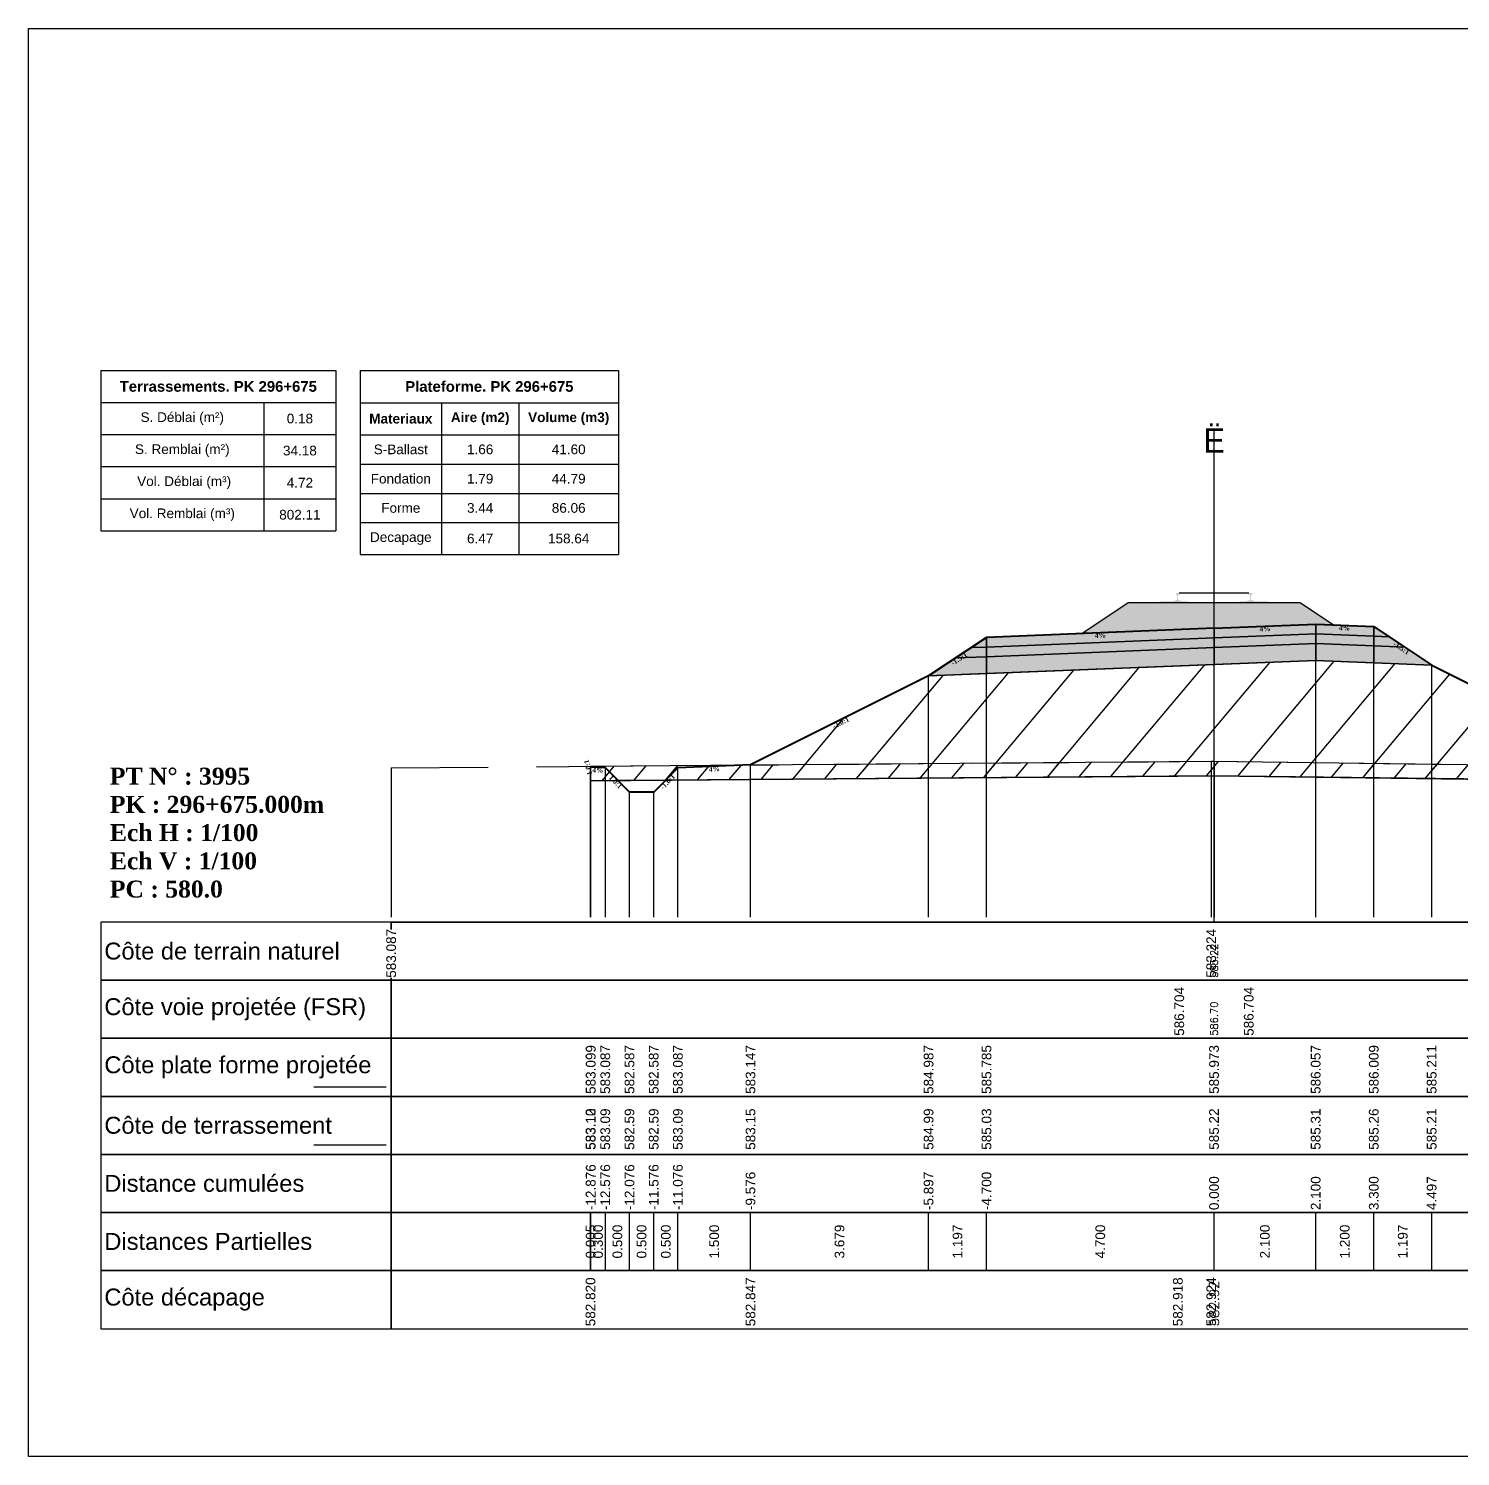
# Model space of a CAD drawing. Header units: millimetres. Extents: x 2762 to 3076, y 916 to 3305.
# Drawn here: x 2950.21 to 2979.79, y 3107.65 to 3137.15 of the extents above; entities that cross this region are included whole.
import ezdxf

# ---------------------------------------------------------------- set-up
doc = ezdxf.new("R2010")
doc.units = ezdxf.units.MM
doc.header["$LTSCALE"] = 2
doc.linetypes.add('CACHE', pattern=[9.525, 6.35, -3.175])
doc.linetypes.add('DASHED', pattern=[0.75, 0.5, -0.25])
for name, color, linetype in [('C-ANNO-TABL', 1, 'Continuous'), ('C-ANNO-TABL-TEXT', 150, 'Continuous'), ('C-ANNO-TABL-TITL', 150, 'Continuous'), ('C-ANNO-TABL-TTBL', 5, 'Continuous'), ('C-ROAD-CORR', 5, 'Continuous'), ('C-ROAD-SCTN', 7, 'Continuous')]:
    doc.layers.add(name, color=color, linetype=linetype)
doc.styles.add('ARIAL', font='arial.ttf')
doc.styles.add('C3D_Etiquette', font='romans.shx')
doc.styles.add('C3D_Profil_Travers', font='romans.shx')
doc.styles.get("Standard").update_dxf_attribs({"font": 'arial.ttf'})

msp = doc.modelspace()

# ---------------------------------------------------------------- hatches: boundary and pattern name
at = {"linetype": 'Continuous', "lineweight": -3}
h = msp.add_hatch(dxfattribs=at)
h.set_pattern_fill('GRAVEL', color=252, scale=0.009, style=0)
h.set_pattern_definition([(228.0128, (2972.136781, 3124.875747), (-1.8288, -2.0574), [0.030755, -3.0447435]), (184.96974, (2972.116207, 3124.852887), (2.743199999, 0.228600013), [0.0527764, -5.2248644]), (132.51045, (2972.063629, 3124.848315), (2.286, -2.5146), [0.0372133, -3.684125]), (267.2737, (2971.974475, 3124.791165), (0.2286, 4.572), [0.0480604, -4.7579794]), (292.83365, (2971.972189, 3124.743159), (-1.143, 2.7432), [0.047127, -4.6655827]), (357.2737, (2971.990477, 3124.699725), (-4.572, 0.2286), [0.0480604, -4.7579794]), (37.69424, (2972.038483, 3124.697439), (-2.9718, -2.286), [0.0635574, -6.2921804]), (72.25533, (2972.088775, 3124.736301), (1.6002, 5.0292), [0.0600048, -5.940473]), (121.42957, (2972.107063, 3124.793451), (-1.8288, 2.9718), [0.048223, -4.774099]), (175.23636, (2972.081917, 3124.834599), (2.5146, -0.2286), [0.055054, -2.697654]), (222.39744, (2972.027053, 3124.839171), (-2.7432, -2.5146), [0.071197, -7.0485095]), (138.81407, (2972.20079, 3124.788879), (-1.6002, 1.3716), [0.0243004, -2.405751]), (171.46923, (2972.182501, 3124.804881), (2.9718, -0.4572), [0.0462314, -4.5769175]), (225, (2972.13678, 3124.81174), (-3e-17, -0.2286), [0.032329, -0.29096]), (203.1986, (2972.12078, 3124.83917), (1.143, 0.4572), [0.01741, -1.723556]), (291.8014, (2972.104777, 3124.832313), (-0.2286, 0.6858), [0.024621, -1.206428]), (30.9638, (2972.11392, 3124.809453), (0.6858, 0.4572), [0.039989, -1.292967]), (161.565, (2972.14821, 3124.83003), (0.4572, -0.2286), [0.028916, -0.693981]), (16.38954, (2971.972189, 3124.832313), (2.286, 0.6858), [0.040508, -4.0102944]), (70.34618, (2972.011051, 3124.843743), (-0.9144, -2.5146), [0.033984, -3.3643994]), (293.1986, (2972.14821, 3124.875747), (-0.4572, 1.143), [0.034819, -1.7061465]), (343.61046, (2972.161927, 3124.843743), (-2.286, 0.6858), [0.040508, -4.0102944]), (339.44395, (2971.97219, 3124.69058), (-1.143, 0.4572), [0.039063, -1.914096]), (294.77514, (2972.008765, 3124.676865), (-1.143, 2.5146), [0.0327305, -3.2403234]), (66.8014, (2972.150497, 3124.647147), (0.4572, 1.143), [0.034819, -1.7061465]), (17.35402, (2972.164213, 3124.67915), (-2.9718, -0.9144), [0.0383204, -3.793714]), (69.44395, (2972.038483, 3124.647147), (-0.4572, -1.143), [0.0195316, -1.933628]), (101.3099, (2972.13678, 3124.647147), (-0.2286, 0.9144), [0.011656, -1.1539795]), (165.9638, (2972.134495, 3124.658577), (0.6858, -0.2286), [0.047127, -0.895415]), (186.009, (2972.088775, 3124.670007), (2.286, 0.2286), [0.043674, -4.323723]), (303.69, (2972.11392, 3124.78888), (-0.2286, 0.4572), [0.032969, -0.79126]), (353.15723, (2972.132209, 3124.761447), (3.8862, -0.4572), [0.05756, -5.698441]), (60.9454, (2972.18936, 3124.754589), (-0.9144, -1.6002), [0.023536, -2.330045]), (90, (2972.2008, 3124.77516), (-0.2286, 0.2286), [0.013716, -0.214884]), (120.25644, (2972.084203, 3124.676865), (0.9144, -1.6002), [0.031758, -3.1440547]), (48.0128, (2972.068201, 3124.704297), (1.8288, 2.0574), [0.06151, -3.0139886]), (0, (2972.10935, 3124.75002), (0.2286, 0.2286), [0.059436, -0.169164]), (325.30485, (2972.168785, 3124.750017), (2.286, -1.6002), [0.036145, -3.5783385]), (254.0546, (2972.198503, 3124.729443), (-0.2286, -0.9144), [0.033285, -1.6309485]), (207.64598, (2972.189359, 3124.697439), (-4.3434, -2.286), [0.054193, -5.365122]), (175.42608, (2972.141353, 3124.672293), (-2.9718, 0.2286), [0.0573327, -5.675926])])
h.paths.add_polyline_path([(2971.972, 3124.647), (2972.93, 3125.285), (2976.48, 3125.285), (2977.169, 3124.826), (2976.805, 3124.84)])
msp.add_hatch(color=254, dxfattribs=at).paths.add_polyline_path([(2973.487, 3125.104), (2973.487, 3125.289), (2973.602, 3125.31), (2973.95, 3125.31), (2973.95, 3125.315), (2973.876, 3125.315), (2973.876, 3125.325), (2973.877, 3125.326), (2973.879, 3125.327), (2973.88, 3125.327), (2973.9, 3125.329), (2973.903, 3125.329), (2973.906, 3125.331), (2973.934, 3125.341), (2973.937, 3125.342), (2973.938, 3125.344), (2973.939, 3125.345), (2973.94, 3125.349), (2973.941, 3125.356), (2973.942, 3125.365), (2973.943, 3125.376), (2973.943, 3125.4), (2973.942, 3125.415), (2973.942, 3125.422), (2973.941, 3125.428), (2973.94, 3125.432), (2973.94, 3125.434), (2973.939, 3125.438), (2973.938, 3125.439), (2973.937, 3125.441), (2973.936, 3125.442), (2973.935, 3125.443), (2973.919, 3125.448), (2973.917, 3125.45), (2973.916, 3125.451), (2973.915, 3125.453), (2973.915, 3125.455), (2973.915, 3125.473), (2973.916, 3125.478), (2973.917, 3125.48), (2973.919, 3125.482), (2973.921, 3125.484), (2973.924, 3125.485), (2973.925, 3125.485), (2973.929, 3125.486), (2973.933, 3125.487), (2973.936, 3125.487), (2973.94, 3125.487), (2973.945, 3125.487), (2973.948, 3125.487), (2973.951, 3125.487), (2973.955, 3125.487), (2973.958, 3125.487), (2973.962, 3125.487), (2973.967, 3125.487), (2973.97, 3125.487), (2973.974, 3125.486), (2973.978, 3125.485), (2973.979, 3125.485), (2973.981, 3125.484), (2973.984, 3125.482), (2973.986, 3125.48), (2973.987, 3125.478), (2973.987, 3125.473), (2973.987, 3125.455), (2973.987, 3125.453), (2973.987, 3125.451), (2973.986, 3125.45), (2973.984, 3125.448), (2973.968, 3125.443), (2973.967, 3125.442), (2973.965, 3125.441), (2973.964, 3125.439), (2973.964, 3125.438), (2973.963, 3125.434), (2973.962, 3125.432), (2973.962, 3125.428), (2973.961, 3125.422), (2973.96, 3125.415), (2973.96, 3125.4), (2973.96, 3125.376), (2973.961, 3125.365), (2973.962, 3125.356), (2973.963, 3125.349), (2973.964, 3125.345), (2973.965, 3125.344), (2973.966, 3125.342), (2973.968, 3125.341), (2973.997, 3125.331), (2974, 3125.329), (2974.003, 3125.329), (2974.023, 3125.327), (2974.024, 3125.327), (2974.025, 3125.326), (2974.026, 3125.325), (2974.026, 3125.315), (2973.952, 3125.315), (2973.952, 3125.31), (2974.156, 3125.31), (2974.288, 3125.279), (2975.122, 3125.279), (2975.253, 3125.31), (2975.457, 3125.31), (2975.457, 3125.315), (2975.383, 3125.315), (2975.383, 3125.325), (2975.384, 3125.326), (2975.386, 3125.327), (2975.387, 3125.327), (2975.407, 3125.329), (2975.41, 3125.329), (2975.413, 3125.331), (2975.441, 3125.341), (2975.444, 3125.342), (2975.445, 3125.344), (2975.446, 3125.345), (2975.447, 3125.349), (2975.448, 3125.356), (2975.449, 3125.365), (2975.45, 3125.376), (2975.45, 3125.4), (2975.449, 3125.415), (2975.449, 3125.422), (2975.448, 3125.428), (2975.447, 3125.432), (2975.447, 3125.434), (2975.446, 3125.438), (2975.445, 3125.439), (2975.444, 3125.441), (2975.443, 3125.442), (2975.442, 3125.443), (2975.426, 3125.448), (2975.424, 3125.45), (2975.423, 3125.451), (2975.422, 3125.453), (2975.422, 3125.455), (2975.422, 3125.473), (2975.423, 3125.478), (2975.424, 3125.48), (2975.426, 3125.482), (2975.428, 3125.484), (2975.431, 3125.485), (2975.432, 3125.485), (2975.436, 3125.486), (2975.44, 3125.487), (2975.443, 3125.487), (2975.447, 3125.487), (2975.452, 3125.487), (2975.455, 3125.487), (2975.458, 3125.487), (2975.462, 3125.487), (2975.465, 3125.487), (2975.469, 3125.487), (2975.474, 3125.487), (2975.477, 3125.487), (2975.481, 3125.486), (2975.485, 3125.485), (2975.486, 3125.485), (2975.488, 3125.484), (2975.491, 3125.482), (2975.493, 3125.48), (2975.494, 3125.478), (2975.494, 3125.473), (2975.494, 3125.455), (2975.494, 3125.453), (2975.494, 3125.451), (2975.493, 3125.45), (2975.491, 3125.448), (2975.475, 3125.443), (2975.474, 3125.442), (2975.472, 3125.441), (2975.471, 3125.439), (2975.471, 3125.438), (2975.47, 3125.434), (2975.469, 3125.432), (2975.469, 3125.428), (2975.468, 3125.422), (2975.467, 3125.415), (2975.467, 3125.4), (2975.467, 3125.376), (2975.468, 3125.365), (2975.469, 3125.356), (2975.47, 3125.349), (2975.471, 3125.345), (2975.472, 3125.344), (2975.473, 3125.342), (2975.475, 3125.341), (2975.504, 3125.331), (2975.507, 3125.329), (2975.51, 3125.329), (2975.53, 3125.327), (2975.531, 3125.327), (2975.532, 3125.326), (2975.533, 3125.325), (2975.533, 3125.315), (2975.459, 3125.315), (2975.459, 3125.31), (2975.807, 3125.31), (2975.922, 3125.289), (2975.922, 3125.104)])
h = msp.add_hatch(color=30, dxfattribs=at)
h.paths.add_polyline_path([(2978.005, 3124.392), (2978.005, 3124.592), (2978.324, 3124.58), (2978.643, 3124.367)])
h.paths.add_polyline_path([(2976.805, 3124.44), (2976.805, 3124.64), (2978.005, 3124.592), (2978.005, 3124.392)])
h.paths.add_polyline_path([(2974.705, 3124.356), (2974.705, 3124.556), (2976.805, 3124.64), (2976.805, 3124.44)])
h.paths.add_polyline_path([(2970.005, 3124.168), (2970.005, 3124.368), (2974.705, 3124.556), (2974.705, 3124.356)])
h.paths.add_polyline_path([(2969.366, 3124.143), (2969.685, 3124.356), (2970.005, 3124.368), (2970.005, 3124.168)])
h = msp.add_hatch(color=11, dxfattribs=at)
h.paths.add_polyline_path([(2978.005, 3124.592), (2978.005, 3124.792), (2978.324, 3124.58)])
h.paths.add_polyline_path([(2976.805, 3124.64), (2976.805, 3124.84), (2978.005, 3124.792), (2978.005, 3124.592)])
h.paths.add_polyline_path([(2974.705, 3124.556), (2974.705, 3124.756), (2976.805, 3124.84), (2976.805, 3124.64)])
h.paths.add_polyline_path([(2970.005, 3124.368), (2970.005, 3124.568), (2974.705, 3124.756), (2974.705, 3124.556)])
h.paths.add_polyline_path([(2969.685, 3124.356), (2970.005, 3124.568), (2970.005, 3124.368)])
h = msp.add_hatch(color=83, dxfattribs=at)
h.paths.add_polyline_path([(2978.005, 3124.042), (2978.005, 3124.392), (2978.643, 3124.367), (2979.201, 3123.995)])
h.paths.add_polyline_path([(2976.805, 3124.09), (2976.805, 3124.44), (2978.005, 3124.392), (2978.005, 3124.042)])
h.paths.add_polyline_path([(2974.705, 3124.006), (2974.705, 3124.356), (2976.805, 3124.44), (2976.805, 3124.09)])
h.paths.add_polyline_path([(2970.005, 3123.818), (2970.005, 3124.168), (2974.705, 3124.356), (2974.705, 3124.006)])
h.paths.add_polyline_path([(2968.808, 3123.771), (2969.366, 3124.143), (2970.005, 3124.168), (2970.005, 3123.818)])
h = msp.add_hatch(dxfattribs=at)
h.set_pattern_fill('_U', color=3, angle=50, style=0, pattern_type=0)
h.set_pattern_definition([(50, (2963.3744, 3121.6168), (-0.766044, 0.64279), [])])
h.paths.add_polyline_path([(2963.374, 3121.617), (2963.629, 3121.871), (2965.129, 3121.931), (2968.808, 3123.771), (2976.805, 3124.09), (2979.201, 3123.995), (2983.397, 3121.897), (2983.397, 3121.597), (2974.647, 3121.708)])
h.paths.add_polyline_path([(2961.823, 3121.604), (2961.823, 3121.904), (2961.829, 3121.883), (2962.129, 3121.871), (2962.391, 3121.609)])
h = msp.add_hatch(dxfattribs=at)
h.set_pattern_fill('_U', color=150, scale=0.5, angle=50, style=0, pattern_type=0)
h.set_pattern_definition([(50, (2963.3744, 3121.6168), (-0.383022, 0.321394), [])])
h.paths.add_polyline_path([(2963.374, 3121.617), (2963.629, 3121.871), (2965.129, 3121.931), (2974.647, 3122.008), (2983.397, 3121.897), (2983.397, 3121.597), (2974.647, 3121.708)])
h.paths.add_polyline_path([(2961.823, 3121.904), (2965.129, 3121.931), (2963.629, 3121.871), (2963.374, 3121.617), (2962.391, 3121.609), (2962.129, 3121.871), (2961.829, 3121.883)])
h.paths.add_polyline_path([(2961.823, 3121.604), (2961.823, 3121.904), (2961.829, 3121.883), (2962.129, 3121.871), (2962.391, 3121.609)])

# ---------------------------------------------------------------- linework, layer by layer
at = {"color": 7, "linetype": 'Continuous', "lineweight": -3}
for p, q in [((2974.705, 3118.684), (2974.705, 3128.884)), ((2957.704, 3118.684), (2991.706, 3118.684)), ((2961.823, 3111.484), (2961.823, 3112.684)), ((2961.829, 3111.484), (2961.829, 3112.684)), ((2961.829, 3111.484), (2961.829, 3112.684)), ((2962.129, 3111.484), (2962.129, 3112.684)), ((2962.129, 3111.484), (2962.129, 3112.684)), ((2962.629, 3111.484), (2962.629, 3112.684)), ((2962.629, 3111.484), (2962.629, 3112.684)), ((2963.129, 3111.484), (2963.129, 3112.684)), ((2963.129, 3111.484), (2963.129, 3112.684)), ((2963.629, 3111.484), (2963.629, 3112.684)), ((2963.629, 3111.484), (2963.629, 3112.684)), ((2965.129, 3111.484), (2965.129, 3112.684)), ((2965.129, 3111.484), (2965.129, 3112.684)), ((2968.808, 3111.484), (2968.808, 3112.684)), ((2968.808, 3111.484), (2968.808, 3112.684)), ((2970.005, 3111.484), (2970.005, 3112.684)), ((2970.005, 3111.484), (2970.005, 3112.684)), ((2974.705, 3111.484), (2974.705, 3112.684)), ((2974.705, 3111.484), (2974.705, 3112.684)), ((2976.805, 3111.484), (2976.805, 3112.684)), ((2976.805, 3111.484), (2976.805, 3112.684)), ((2978.005, 3111.484), (2978.005, 3112.684)), ((2978.005, 3111.484), (2978.005, 3112.684)), ((2979.201, 3111.484), (2979.201, 3112.684)), ((2979.201, 3111.484), (2979.201, 3112.684))]:
    msp.add_line(p, q, dxfattribs=at)
at = {"color": 251, "linetype": 'Continuous', "lineweight": -3}
for p, q in [((2971.972, 3124.647), (2972.93, 3125.285)), ((2972.93, 3125.285), (2976.48, 3125.285)), ((2976.48, 3125.285), (2977.169, 3124.826)), ((2970.005, 3124.568), (2974.705, 3124.756)), ((2976.805, 3124.84), (2971.972, 3124.647)), ((2974.705, 3124.756), (2976.805, 3124.84)), ((2974.705, 3124.556), (2974.705, 3124.756)), ((2974.705, 3124.756), (2974.705, 3124.556)), ((2976.805, 3124.64), (2974.705, 3124.556)), ((2977.169, 3124.826), (2976.805, 3124.84)), ((2976.805, 3124.64), (2976.805, 3124.84)), ((2976.805, 3124.84), (2978.005, 3124.792)), ((2976.805, 3124.84), (2976.805, 3124.64)), ((2978.005, 3124.592), (2976.805, 3124.64)), ((2978.005, 3124.592), (2978.005, 3124.792)), ((2978.005, 3124.792), (2978.324, 3124.58)), ((2978.005, 3124.792), (2978.005, 3124.592)), ((2969.685, 3124.356), (2970.005, 3124.568)), ((2970.005, 3124.368), (2969.685, 3124.356)), ((2970.005, 3124.368), (2970.005, 3124.568)), ((2970.005, 3124.568), (2970.005, 3124.368)), ((2974.705, 3124.556), (2970.005, 3124.368)), ((2978.324, 3124.58), (2978.005, 3124.592))]:
    msp.add_line(p, q, dxfattribs=at)
at = {"color": 53, "linetype": 'Continuous', "lineweight": -3}
for p, q in [((2974.705, 3124.556), (2976.805, 3124.64)), ((2976.805, 3124.44), (2976.805, 3124.64)), ((2976.805, 3124.64), (2978.005, 3124.592)), ((2976.805, 3124.64), (2976.805, 3124.44)), ((2969.366, 3124.143), (2969.685, 3124.356)), ((2969.685, 3124.356), (2970.005, 3124.368)), ((2970.005, 3124.368), (2974.705, 3124.556)), ((2970.005, 3124.168), (2970.005, 3124.368)), ((2970.005, 3124.368), (2970.005, 3124.168)), ((2974.705, 3124.356), (2970.005, 3124.168)), ((2970.005, 3124.168), (2974.705, 3124.356)), ((2974.705, 3124.356), (2974.705, 3124.556)), ((2974.705, 3124.556), (2974.705, 3124.356)), ((2976.805, 3124.44), (2974.705, 3124.356)), ((2974.705, 3124.356), (2976.805, 3124.44)), ((2974.705, 3124.006), (2974.705, 3124.356)), ((2974.705, 3124.356), (2974.705, 3124.006)), ((2978.005, 3124.392), (2976.805, 3124.44)), ((2976.805, 3124.09), (2976.805, 3124.44)), ((2976.805, 3124.44), (2978.005, 3124.392)), ((2976.805, 3124.44), (2976.805, 3124.09)), ((2978.005, 3124.392), (2978.005, 3124.592)), ((2978.005, 3124.592), (2978.324, 3124.58)), ((2978.005, 3124.592), (2978.005, 3124.392)), ((2978.643, 3124.367), (2978.005, 3124.392)), ((2978.005, 3124.042), (2978.005, 3124.392)), ((2978.005, 3124.392), (2978.643, 3124.367)), ((2978.005, 3124.392), (2978.005, 3124.042)), ((2978.324, 3124.58), (2978.643, 3124.367)), ((2978.643, 3124.367), (2979.201, 3123.995)), ((2968.808, 3123.771), (2969.366, 3124.143)), ((2970.005, 3124.168), (2969.366, 3124.143)), ((2969.366, 3124.143), (2970.005, 3124.168)), ((2970.005, 3123.818), (2970.005, 3124.168)), ((2970.005, 3124.168), (2970.005, 3123.818)), ((2976.805, 3124.09), (2974.705, 3124.006)), ((2978.005, 3124.042), (2976.805, 3124.09)), ((2979.201, 3123.995), (2978.005, 3124.042)), ((2970.005, 3123.818), (2968.808, 3123.771)), ((2974.705, 3124.006), (2970.005, 3123.818))]:
    msp.add_line(p, q, dxfattribs=at)
at = {"color": 253, "linetype": 'Continuous', "lineweight": -3}
for p, q in [((2968.808, 3123.771), (2976.805, 3124.09)), ((2976.805, 3124.09), (2979.201, 3123.995)), ((2965.129, 3121.931), (2968.808, 3123.771)), ((2979.201, 3123.995), (2983.397, 3121.897)), ((2965.129, 3121.931), (2974.647, 3122.008)), ((2974.647, 3122.008), (2983.397, 3121.897)), ((2961.823, 3121.904), (2965.129, 3121.931)), ((2961.829, 3121.883), (2961.823, 3121.904)), ((2961.823, 3121.604), (2961.823, 3121.904)), ((2961.823, 3121.904), (2961.829, 3121.883)), ((2961.823, 3121.604), (2961.823, 3121.904)), ((2961.823, 3121.904), (2961.829, 3121.883)), ((2962.129, 3121.871), (2961.829, 3121.883)), ((2961.829, 3121.883), (2962.129, 3121.871)), ((2961.829, 3121.883), (2962.129, 3121.871)), ((2962.391, 3121.609), (2962.129, 3121.871)), ((2962.129, 3121.871), (2962.391, 3121.609)), ((2962.129, 3121.871), (2962.391, 3121.609)), ((2963.374, 3121.617), (2963.629, 3121.871)), ((2963.629, 3121.871), (2963.374, 3121.617)), ((2963.374, 3121.617), (2963.629, 3121.871)), ((2974.647, 3121.708), (2963.374, 3121.617)), ((2974.647, 3121.708), (2963.374, 3121.617)), ((2963.629, 3121.871), (2965.129, 3121.931)), ((2965.129, 3121.931), (2963.629, 3121.871)), ((2963.629, 3121.871), (2965.129, 3121.931)), ((2983.397, 3121.597), (2974.647, 3121.708)), ((2983.397, 3121.597), (2974.647, 3121.708)), ((2962.391, 3121.609), (2961.823, 3121.604)), ((2962.391, 3121.609), (2961.823, 3121.604)), ((2963.374, 3121.617), (2962.391, 3121.609)), ((2962.391, 3121.609), (2963.374, 3121.617)), ((2962.629, 3121.371), (2962.391, 3121.609)), ((2963.129, 3121.371), (2962.629, 3121.371)), ((2963.374, 3121.617), (2963.129, 3121.371))]:
    msp.add_line(p, q, dxfattribs=at)
at = {"color": 8, "linetype": 'CACHE', "lineweight": -3}
for p, q in [((2976.805, 3118.784), (2976.805, 3124.09)), ((2978.005, 3118.784), (2978.005, 3124.042)), ((2968.808, 3118.784), (2968.808, 3123.771)), ((2970.005, 3118.784), (2970.005, 3123.818)), ((2974.705, 3118.784), (2974.705, 3124.006)), ((2974.705, 3118.784), (2974.705, 3124.006)), ((2979.201, 3118.784), (2979.201, 3123.995)), ((2961.823, 3118.784), (2961.823, 3121.904)), ((2961.829, 3118.784), (2961.829, 3121.883)), ((2962.129, 3118.784), (2962.129, 3121.871)), ((2963.629, 3118.784), (2963.629, 3121.871)), ((2965.129, 3118.784), (2965.129, 3121.931)), ((2962.629, 3118.784), (2962.629, 3121.371)), ((2963.129, 3118.784), (2963.129, 3121.371))]:
    msp.add_line(p, q, dxfattribs=at)
at = {"color": 105, "linetype": 'DASHED', "lineweight": -3, "ltscale": 2}
for p, q in [((2957.705, 3121.871), (2974.647, 3122.008)), ((2974.647, 3122.008), (2974.705, 3122.007)), ((2974.705, 3122.007), (2991.705, 3121.792))]:
    msp.add_line(p, q, dxfattribs=at)
at = {"color": 98, "linetype": 'CACHE', "lineweight": -3}
for p, q in [((2974.647, 3122.008), (2974.647, 3118.784)), ((2974.705, 3122.007), (2974.705, 3118.784)), ((2957.705, 3121.871), (2957.705, 3118.784))]:
    msp.add_line(p, q, dxfattribs=at)
at = {"color": 6, "linetype": 'Continuous', "lineweight": -3}
for p, q in [((2965.129, 3121.631), (2973.958, 3121.702)), ((2973.958, 3121.702), (2974.647, 3121.708)), ((2974.647, 3121.708), (2974.705, 3121.707)), ((2974.705, 3121.707), (2982.963, 3121.602)), ((2961.823, 3121.604), (2965.129, 3121.631))]:
    msp.add_line(p, q, dxfattribs=at)
at = {"color": 154, "linetype": 'Continuous', "lineweight": -3}
msp.add_line((2956.104, 3115.284), (2957.604, 3115.284), dxfattribs=at)
at = {"color": 1, "linetype": 'Continuous', "lineweight": -3}
msp.add_line((2956.104, 3114.084), (2957.604, 3114.084), dxfattribs=at)
at = {"color": 7, "linetype": 'Continuous', "lineweight": -3}
for points in [[(2957.704, 3117.484), (2957.704, 3118.684), (2951.704, 3118.684), (2951.704, 3117.484)], [(2957.704, 3117.484), (2991.706, 3117.484), (2991.706, 3118.684), (2957.704, 3118.684)], [(2957.704, 3116.284), (2957.704, 3117.484), (2951.704, 3117.484), (2951.704, 3116.284)], [(2957.704, 3116.284), (2991.706, 3116.284), (2991.706, 3117.484), (2957.704, 3117.484)], [(2957.704, 3115.084), (2957.704, 3116.284), (2951.704, 3116.284), (2951.704, 3115.084)], [(2957.704, 3115.084), (2991.706, 3115.084), (2991.706, 3116.284), (2957.704, 3116.284)], [(2957.704, 3113.884), (2957.704, 3115.084), (2951.704, 3115.084), (2951.704, 3113.884)], [(2957.704, 3113.884), (2991.706, 3113.884), (2991.706, 3115.084), (2957.704, 3115.084)], [(2957.704, 3112.684), (2957.704, 3113.884), (2951.704, 3113.884), (2951.704, 3112.684)], [(2957.704, 3112.684), (2991.706, 3112.684), (2991.706, 3113.884), (2957.704, 3113.884)], [(2957.704, 3111.484), (2957.704, 3112.684), (2951.704, 3112.684), (2951.704, 3111.484)], [(2957.704, 3111.484), (2991.706, 3111.484), (2991.706, 3112.684), (2957.704, 3112.684)], [(2957.704, 3110.284), (2957.704, 3111.484), (2951.704, 3111.484), (2951.704, 3110.284)], [(2957.704, 3110.284), (2991.706, 3110.284), (2991.706, 3111.484), (2957.704, 3111.484)]]:
    msp.add_3dface(points, dxfattribs=at)
at = {"layer": 'C-ANNO-TABL', "color": 7, "linetype": 'Continuous', "lineweight": -3}
for p, q in [((2951.704, 3129.419), (2955.074, 3129.419)), ((2955.074, 3129.419), (2956.563, 3129.419)), ((2955.074, 3129.419), (2955.074, 3128.757)), ((2957.063, 3129.416), (2958.745, 3129.416)), ((2958.745, 3129.416), (2960.341, 3129.416)), ((2958.745, 3129.416), (2958.745, 3128.754)), ((2960.341, 3129.416), (2962.403, 3129.416)), ((2960.341, 3129.416), (2960.341, 3128.754)), ((2951.704, 3128.757), (2955.074, 3128.757)), ((2955.074, 3128.757), (2956.563, 3128.757)), ((2955.074, 3128.757), (2955.074, 3128.095)), ((2957.063, 3128.754), (2958.745, 3128.754)), ((2958.745, 3128.754), (2960.341, 3128.754)), ((2958.745, 3128.754), (2958.745, 3128.147)), ((2960.341, 3128.754), (2962.403, 3128.754)), ((2960.341, 3128.754), (2960.341, 3128.147)), ((2951.704, 3128.095), (2955.074, 3128.095)), ((2955.074, 3128.095), (2956.563, 3128.095)), ((2955.074, 3128.095), (2955.074, 3127.432)), ((2957.063, 3128.147), (2958.745, 3128.147)), ((2958.745, 3128.147), (2960.341, 3128.147)), ((2958.745, 3128.147), (2958.745, 3127.543)), ((2960.341, 3128.147), (2962.403, 3128.147)), ((2960.341, 3128.147), (2960.341, 3127.543)), ((2951.704, 3127.432), (2955.074, 3127.432)), ((2955.074, 3127.432), (2956.563, 3127.432)), ((2955.074, 3127.432), (2955.074, 3126.77)), ((2957.063, 3127.543), (2958.745, 3127.543)), ((2958.745, 3127.543), (2960.341, 3127.543)), ((2958.745, 3127.543), (2958.745, 3126.939)), ((2960.341, 3127.543), (2962.403, 3127.543)), ((2960.341, 3127.543), (2960.341, 3126.939)), ((2957.063, 3126.939), (2958.745, 3126.939)), ((2958.745, 3126.939), (2960.341, 3126.939)), ((2958.745, 3126.939), (2958.745, 3126.28)), ((2960.341, 3126.939), (2962.403, 3126.939)), ((2960.341, 3126.939), (2960.341, 3126.28))]:
    msp.add_line(p, q, dxfattribs=at)
at = {"layer": 'C-ANNO-TABL-TTBL', "color": 7, "linetype": 'Continuous', "lineweight": -3}
for p, q in [((2951.704, 3130.084), (2956.563, 3130.084)), ((2951.704, 3130.084), (2951.704, 3129.419)), ((2956.563, 3130.084), (2956.563, 3129.419)), ((2957.063, 3130.084), (2962.403, 3130.084)), ((2957.063, 3130.084), (2957.063, 3129.416)), ((2962.403, 3130.084), (2962.403, 3129.416)), ((2951.704, 3129.419), (2951.704, 3128.757)), ((2956.563, 3129.419), (2956.563, 3128.757)), ((2957.063, 3129.416), (2957.063, 3128.754)), ((2962.403, 3129.416), (2962.403, 3128.754)), ((2951.704, 3128.757), (2951.704, 3128.095)), ((2956.563, 3128.757), (2956.563, 3128.095)), ((2957.063, 3128.754), (2957.063, 3128.147)), ((2962.403, 3128.754), (2962.403, 3128.147)), ((2951.704, 3128.095), (2951.704, 3127.432)), ((2956.563, 3128.095), (2956.563, 3127.432)), ((2957.063, 3128.147), (2957.063, 3127.543)), ((2962.403, 3128.147), (2962.403, 3127.543)), ((2951.704, 3127.432), (2951.704, 3126.77)), ((2956.563, 3127.432), (2956.563, 3126.77)), ((2957.063, 3127.543), (2957.063, 3126.939)), ((2962.403, 3127.543), (2962.403, 3126.939)), ((2951.704, 3126.77), (2955.074, 3126.77)), ((2955.074, 3126.77), (2956.563, 3126.77)), ((2957.063, 3126.939), (2957.063, 3126.28)), ((2962.403, 3126.939), (2962.403, 3126.28)), ((2957.063, 3126.28), (2958.745, 3126.28)), ((2958.745, 3126.28), (2960.341, 3126.28)), ((2960.341, 3126.28), (2962.403, 3126.28))]:
    msp.add_line(p, q, dxfattribs=at)
at = {"layer": 'C-ROAD-CORR', "color": 1, "linetype": 'Continuous', "lineweight": 40}
for p, q in [((2974.705, 3124.756), (2970.005, 3124.568)), ((2974.705, 3124.756), (2976.805, 3124.84)), ((2976.805, 3124.84), (2978.005, 3124.792)), ((2978.005, 3124.792), (2979.201, 3123.995)), ((2970.005, 3124.568), (2968.808, 3123.771)), ((2968.808, 3123.771), (2965.129, 3121.931)), ((2979.201, 3123.995), (2983.397, 3121.897)), ((2961.829, 3121.883), (2961.823, 3121.904)), ((2962.129, 3121.871), (2961.829, 3121.883)), ((2962.629, 3121.371), (2962.129, 3121.871)), ((2963.629, 3121.871), (2963.129, 3121.371)), ((2965.129, 3121.931), (2963.629, 3121.871)), ((2963.129, 3121.371), (2962.629, 3121.371))]:
    msp.add_line(p, q, dxfattribs=at)
at = {"layer": 'C-ROAD-CORR', "color": 102, "linetype": 'Continuous', "lineweight": -3, "ltscale": 0.5}
for p, q in [((2974.705, 3124.006), (2976.805, 3124.09)), ((2976.805, 3124.09), (2978.005, 3124.042)), ((2978.005, 3124.042), (2979.201, 3123.995)), ((2970.005, 3123.818), (2968.808, 3123.771)), ((2974.705, 3124.006), (2970.005, 3123.818))]:
    msp.add_line(p, q, dxfattribs=at)
at = {"layer": 'C-ROAD-CORR', "color": 1, "linetype": 'Continuous', "lineweight": -3}
for p, q in [((2962.629, 3121.371), (2962.129, 3121.871)), ((2963.629, 3121.871), (2963.129, 3121.371))]:
    msp.add_line(p, q, dxfattribs=at)
at = {"layer": 'C-ROAD-SCTN', "color": 140, "linetype": 'Continuous', "lineweight": -3}
for p, q in [((2971.972, 3124.647), (2972.93, 3125.285)), ((2972.93, 3125.285), (2972.973, 3125.285)), ((2972.973, 3125.285), (2974.705, 3125.285)), ((2974.705, 3125.285), (2976.436, 3125.285)), ((2976.436, 3125.285), (2976.48, 3125.285)), ((2976.48, 3125.285), (2977.169, 3124.826))]:
    msp.add_line(p, q, dxfattribs=at)
at = {"layer": 'C-ROAD-SCTN', "color": 154, "linetype": 'Continuous', "lineweight": -3}
for p, q in [((2973.987, 3125.487), (2974.705, 3125.487)), ((2974.705, 3125.487), (2975.422, 3125.487)), ((2970.005, 3124.568), (2974.705, 3124.756)), ((2974.705, 3124.756), (2976.805, 3124.84)), ((2976.805, 3124.84), (2978.005, 3124.792)), ((2978.005, 3124.792), (2979.201, 3123.995)), ((2968.808, 3123.771), (2970.005, 3124.568)), ((2965.129, 3121.931), (2968.808, 3123.771)), ((2979.201, 3123.995), (2983.397, 3121.897)), ((2961.823, 3121.904), (2961.829, 3121.883)), ((2961.829, 3121.883), (2962.129, 3121.871)), ((2962.129, 3121.871), (2962.629, 3121.371)), ((2963.129, 3121.371), (2963.629, 3121.871)), ((2963.629, 3121.871), (2965.129, 3121.931)), ((2962.629, 3121.371), (2963.129, 3121.371))]:
    msp.add_line(p, q, dxfattribs=at)
at = {"layer": 'C-ROAD-SCTN', "color": 1, "linetype": 'Continuous', "lineweight": -3}
for p, q in [((2974.705, 3124.006), (2976.805, 3124.09)), ((2976.805, 3124.09), (2978.005, 3124.042)), ((2978.005, 3124.042), (2979.201, 3123.995)), ((2965.129, 3121.931), (2968.808, 3123.771)), ((2968.808, 3123.771), (2970.005, 3123.818)), ((2970.005, 3123.818), (2974.705, 3124.006)), ((2979.201, 3123.995), (2983.397, 3121.897)), ((2961.823, 3121.904), (2961.829, 3121.883)), ((2961.829, 3121.883), (2962.129, 3121.871)), ((2962.129, 3121.871), (2962.629, 3121.371)), ((2963.129, 3121.371), (2963.629, 3121.871)), ((2963.629, 3121.871), (2965.129, 3121.931)), ((2962.629, 3121.371), (2963.129, 3121.371))]:
    msp.add_line(p, q, dxfattribs=at)

# ---------------------------------------------------------------- texts
at = {"color": 7, "linetype": 'Continuous', "lineweight": -3}
for s, insert, char_height, attachment_point, style in [('{\\fWingdings|b0|i0|c2|p0;Ë}', (2974.705, 3128.384), 0.5, 8, 'C3D_Profil_Travers'), ('{\\fTimes New Roman|b1|i0|c0|p18;PT N° : 3995\\PPK : 296+675.000m\\PEch H : 1/100\\PEch V : 1/100\\PPC : 580.0}', (2951.893, 3119.184), 0.35, 7, 'C3D_Profil_Travers'), ('{\\fArial|b0|i0|c0|p34;Côte de terrain naturel}', (2951.779, 3118.084), 0.35, 4, 'C3D_Etiquette'), ('{\\fArial|b0|i0|c0|p34;Côte plate forme projetée}', (2951.779, 3115.684), 0.35, 4, 'C3D_Etiquette'), ('{\\fArial|b0|i0|c0|p34;Côte de terrassement}', (2951.779, 3114.484), 0.35, 4, 'C3D_Etiquette'), ('{\\fArial|b0|i0|c0|p34;Distance cumulées}', (2951.779, 3113.284), 0.35, 4, 'C3D_Etiquette'), ('{\\fArial|b0|i0|c0|p34;Distances Partielles}', (2951.779, 3112.084), 0.35, 4, 'C3D_Etiquette'), ('{\\fArial|b0|i0|c0|p34;Côte décapage}', (2951.779, 3110.884), 0.35, 4, 'C3D_Etiquette')]:
    msp.add_mtext(s, dxfattribs=dict(at, insert=insert, char_height=char_height, attachment_point=attachment_point, style=style))
at = {"color": 7, "linetype": 'Continuous', "lineweight": -3, "char_height": 0.1, "style": 'C3D_Etiquette'}
for s, insert, width, attachment_point, rotation in [('{\\fTimes New Roman|b1|i0|c0|p18;4%}', (2972.355, 3124.658), 0.42071, 2, 2.2906), ('{\\fTimes New Roman|b1|i0|c0|p18;4%}', (2975.755, 3124.794), 0.37094, 2, 2.2906), ('{\\fTimes New Roman|b1|i0|c0|p18;4%}', (2977.404, 3124.812), 0.42071, 2, 357.7094), ('{\\fTimes New Roman|b1|i0|c0|p18;-1.5:1}', (2978.601, 3124.39), 0.34598, 2, 326.3099), ('{\\fTimes New Roman|b1|i0|c0|p18;-1.5:1}', (2969.408, 3124.166), 0.34598, 2, 33.6901), ('{\\fTimes New Roman|b1|i0|c0|p18;-2.0:1}', (2966.97, 3122.847), 0.34598, 2, 26.5651), ('{\\fTimes New Roman|b1|i0|c0|p18;1.0:1}', (2961.822, 3121.893), 0.29446, 8, 104.0362), ('{\\fTimes New Roman|b1|i0|c0|p18;4%}', (2961.978, 3121.873), 0.37094, 2, 357.7094), ('{\\fTimes New Roman|b1|i0|c0|p18;1.0:1}', (2962.376, 3121.618), 0.29001, 2, 315), ('{\\fTimes New Roman|b1|i0|c0|p18;-1.0:1}', (2963.381, 3121.618), 0.34598, 2, 45), ('{\\fTimes New Roman|b1|i0|c0|p18;4%}', (2964.379, 3121.897), 0.42071, 2, 2.2906)]:
    msp.add_mtext(s, dxfattribs=dict(at, insert=insert, width=width, attachment_point=attachment_point, rotation=rotation))
at = {"color": 7, "linetype": 'Continuous', "lineweight": -3, "insert": (2951.779, 3116.884), "char_height": 0.35, "attachment_point": 4}
msp.add_mtext('{\\fArial|b0|i0|c0|p34;Côte voie projetée (FSR)}', dxfattribs=at)
at = {"color": 7, "linetype": 'Continuous', "lineweight": -3, "rotation": 90, "style": 'C3D_Profil_Travers'}
for s, insert, char_height, attachment_point in [('586.70', (2974.705, 3116.334), 0.15, 4), ('{\\fArial|b0|i0|c0|p34;583.12}', (2961.823, 3113.979), 0.2, 4), ('{\\fArial|b0|i0|c0|p34;583.10}', (2961.829, 3113.979), 0.2, 4), ('{\\fArial|b0|i0|c0|p34;583.09}', (2962.129, 3113.979), 0.2, 4), ('{\\fArial|b0|i0|c0|p34;582.59}', (2962.629, 3113.979), 0.2, 4), ('{\\fArial|b0|i0|c0|p34;582.59}', (2963.129, 3113.979), 0.2, 4), ('{\\fArial|b0|i0|c0|p34;583.09}', (2963.629, 3113.979), 0.2, 4), ('{\\fArial|b0|i0|c0|p34;583.15}', (2965.129, 3113.979), 0.2, 4), ('{\\fArial|b0|i0|c0|p34;584.99}', (2968.808, 3113.979), 0.2, 4), ('{\\fArial|b0|i0|c0|p34;585.03}', (2970.005, 3113.979), 0.2, 4), ('{\\fArial|b0|i0|c0|p34;585.22}', (2974.705, 3113.979), 0.2, 4), ('{\\fArial|b0|i0|c0|p34;585.31}', (2976.805, 3113.979), 0.2, 4), ('{\\fArial|b0|i0|c0|p34;585.26}', (2978.005, 3113.979), 0.2, 4), ('{\\fArial|b0|i0|c0|p34;585.21}', (2979.201, 3113.979), 0.2, 4), ('{\\fArial|b0|i0|c0|p34;0.005}', (2961.826, 3112.084), 0.2, 5), ('{\\fArial|b0|i0|c0|p34;0.300}', (2961.979, 3112.084), 0.2, 5), ('{\\fArial|b0|i0|c0|p34;0.500}', (2962.379, 3112.084), 0.2, 5), ('{\\fArial|b0|i0|c0|p34;0.500}', (2962.879, 3112.084), 0.2, 5), ('{\\fArial|b0|i0|c0|p34;0.500}', (2963.379, 3112.084), 0.2, 5), ('{\\fArial|b0|i0|c0|p34;1.500}', (2964.379, 3112.084), 0.2, 5), ('{\\fArial|b0|i0|c0|p34;3.679}', (2966.968, 3112.084), 0.2, 5), ('{\\fArial|b0|i0|c0|p34;1.197}', (2969.406, 3112.084), 0.2, 5), ('{\\fArial|b0|i0|c0|p34;4.700}', (2972.355, 3112.084), 0.2, 5), ('{\\fArial|b0|i0|c0|p34;2.100}', (2975.755, 3112.084), 0.2, 5), ('{\\fArial|b0|i0|c0|p34;1.200}', (2977.405, 3112.084), 0.2, 5), ('{\\fArial|b0|i0|c0|p34;1.197}', (2978.603, 3112.084), 0.2, 5)]:
    msp.add_mtext(s, dxfattribs=dict(at, insert=insert, char_height=char_height, attachment_point=attachment_point))
at = {"layer": 'C-ANNO-TABL-TEXT', "color": 7, "linetype": 'Continuous', "lineweight": -3, "char_height": 0.2, "attachment_point": 5, "style": 'ARIAL'}
for s, insert in [('{\\fArial|b0|i0|c0|p34;\\C7;0.18}', (2955.819, 3129.088)), ('{\\fArial|b0|i0|c0|p34;\\C7;34.18}', (2955.819, 3128.426)), ('{\\fArial|b0|i0|c0|p34;\\C7;S-Ballast}', (2957.904, 3128.451)), ('{\\fArial|b0|i0|c0|p34;\\C7;1.66}', (2959.543, 3128.451)), ('{\\C18;\\c0;41.60}', (2961.372, 3128.451)), ('{\\fArial|b0|i0|c0|p34;\\C7;4.72}', (2955.819, 3127.764)), ('{\\fArial|b0|i0|c0|p34;\\C7;Fondation}', (2957.904, 3127.845)), ('{\\fArial|b0|i0|c0|p34;\\C7;1.79}', (2959.543, 3127.845)), ('{\\C18;\\c0;44.79}', (2961.372, 3127.845)), ('{\\fArial|b0|i0|c0|p34;\\C7;Forme}', (2957.904, 3127.241)), ('{\\fArial|b0|i0|c0|p34;\\C7;3.44}', (2959.543, 3127.241)), ('{\\C18;\\c0;86.06}', (2961.372, 3127.241)), ('{\\fArial|b0|i0|c0|p34;\\C7;802.11}', (2955.819, 3127.101)), ('{\\fArial|b0|i0|c0|p34;\\C7;Decapage}', (2957.904, 3126.609)), ('{\\fArial|b0|i0|c0|p34;\\C7;6.47}', (2959.543, 3126.609)), ('{\\C18;\\c0;158.64}', (2961.372, 3126.609))]:
    msp.add_mtext(s, dxfattribs=dict(at, insert=insert))
at = {"layer": 'C-ANNO-TABL-TITL', "color": 7, "linetype": 'Continuous', "lineweight": -3, "attachment_point": 5, "style": 'ARIAL'}
for s, insert, char_height in [('{\\fArial|b1|i0|c0|p34;\\C7;Terrassements. PK 296+675}', (2954.133, 3129.751), 0.22), ('{\\fArial|b1|i0|c0|p34;\\C18;\\c0;Plateforme. PK 296+675}', (2959.733, 3129.75), 0.22), ('{\\fArial|b0|i0|c0|p34;\\C7;S. Déblai (m²) }', (2953.389, 3129.088), 0.2), ('{\\fArial|b1|i0|c0|p34;\\C7;Materiaux   }', (2957.904, 3129.085), 0.2), ('{\\fArial|b1|i0|c0|p34;\\C7;Aire (m2)}', (2959.543, 3129.085), 0.2), ('{\\fArial|b1|i0|c0|p34;\\C7;Volume (m3)}', (2961.372, 3129.085), 0.2), ('{\\fArial|b0|i0|c0|p34;\\C7;S. Remblai (m²) }', (2953.389, 3128.426), 0.2), ('{\\fArial|b0|i0|c0|p34;\\C7; Vol. Déblai (m³) }', (2953.389, 3127.764), 0.2), ('{\\fArial|b0|i0|c0|p34;\\C7;Vol. Remblai (m³)}', (2953.389, 3127.101), 0.2)]:
    msp.add_mtext(s, dxfattribs=dict(at, insert=insert, char_height=char_height))

# ---------------------------------------------------------------- next in the draw order: texts
at = {"color": 7, "linetype": 'Continuous', "lineweight": -3, "char_height": 0.2, "attachment_point": 4, "rotation": 90, "style": 'C3D_Profil_Travers', "bg_fill": 3, "box_fill_scale": 1.000375, "bg_fill_color": 256, "bg_fill_true_color": 13158600, "bg_fill_transparency": 0}
for s, insert, width in [('{\\fArial|b0|i0|c0|p34;583.087}', (2957.705, 3117.534), 0.99553), ('{\\fArial|b0|i0|c0|p34;583.224}', (2974.647, 3117.534), 0.99471), ('{\\fArial|b0|i0|c0|p34;586.704}', (2973.987, 3116.334), 0.99471), ('{\\fArial|b0|i0|c0|p34;586.704}', (2975.422, 3116.334), 0.99471), ('{\\fArial|b0|i0|c0|p34;583.120}', (2961.823, 3115.134), 0.99484), ('{\\fArial|b0|i0|c0|p34;582.587}', (2962.629, 3115.134), 0.99553), ('{\\fArial|b0|i0|c0|p34;582.587}', (2963.129, 3115.134), 0.99553), ('{\\fArial|b0|i0|c0|p34;583.087}', (2963.629, 3115.134), 0.99553), ('{\\fArial|b0|i0|c0|p34;583.147}', (2965.129, 3115.134), 0.99553), ('{\\fArial|b0|i0|c0|p34;584.987}', (2968.808, 3115.134), 0.99553), ('{\\fArial|b0|i0|c0|p34;585.785}', (2970.005, 3115.134), 0.99705), ('{\\fArial|b0|i0|c0|p34;585.973}', (2974.705, 3115.134), 0.99553), ('{\\fArial|b0|i0|c0|p34;586.057}', (2976.805, 3115.134), 0.99553), ('{\\fArial|b0|i0|c0|p34;586.009}', (2978.005, 3115.134), 0.99595), ('{\\fArial|b0|i0|c0|p34;585.211}', (2979.201, 3115.134), 0.95654), ('{\\fArial|b0|i0|c0|p34;\\C256;-12.076}', (2962.629, 3112.734), 0.93518), ('{\\fArial|b0|i0|c0|p34;\\C256;-11.576}', (2963.129, 3112.734), 0.93518), ('{\\fArial|b0|i0|c0|p34;\\C256;-11.076}', (2963.629, 3112.734), 0.93518), ('{\\fArial|b0|i0|c0|p34;\\C256;-12.881}', (2961.823, 3112.734), 0.89632), ('{\\fArial|b0|i0|c0|p34;\\C256;-9.576}', (2965.129, 3112.734), 0.77824), ('{\\fArial|b0|i0|c0|p34;\\C256;-5.897}', (2968.808, 3112.734), 0.77838), ('{\\fArial|b0|i0|c0|p34;\\C256;-4.700}', (2970.005, 3112.734), 0.77769), ('{\\fArial|b0|i0|c0|p34;\\C256;0.000}', (2974.705, 3112.734), 0.68096), ('{\\fArial|b0|i0|c0|p34;\\C256;2.100}', (2976.805, 3112.734), 0.6844), ('{\\fArial|b0|i0|c0|p34;\\C256;3.300}', (2978.005, 3112.734), 0.68082), ('{\\fArial|b0|i0|c0|p34;\\C256;4.497}', (2979.201, 3112.734), 0.68978), ('{\\fArial|b0|i0|c0|p34;582.820}', (2961.823, 3110.334), 0.99484), ('{\\fArial|b0|i0|c0|p34;582.847}', (2965.129, 3110.334), 0.99553), ('{\\fArial|b0|i0|c0|p34;582.918}', (2973.958, 3110.334), 0.99595), ('{\\fArial|b0|i0|c0|p34;582.924}', (2974.647, 3110.334), 0.99471)]:
    msp.add_mtext(s, dxfattribs=dict(at, insert=insert, width=width))

# ---------------------------------------------------------------- next in the draw order: texts
at = {"color": 7, "linetype": 'Continuous', "lineweight": -3, "attachment_point": 4, "rotation": 90, "style": 'C3D_Profil_Travers'}
for s, insert, char_height in [('583.22', (2974.705, 3117.534), 0.15), ('582.92', (2974.705, 3110.334), 0.2)]:
    msp.add_mtext(s, dxfattribs=dict(at, insert=insert, char_height=char_height))
at = {"color": 7, "linetype": 'Continuous', "lineweight": -3, "char_height": 0.2, "attachment_point": 4, "rotation": 90, "style": 'C3D_Profil_Travers', "bg_fill": 3, "box_fill_scale": 1.000375, "bg_fill_color": 256, "bg_fill_true_color": 13158600, "bg_fill_transparency": 0}
for s, insert, width in [('{\\fArial|b0|i0|c0|p34;583.099}', (2961.829, 3115.134), 0.99595), ('{\\fArial|b0|i0|c0|p34;\\C256;-12.876}', (2961.829, 3112.734), 0.93518)]:
    msp.add_mtext(s, dxfattribs=dict(at, insert=insert, width=width))

# ---------------------------------------------------------------- next in the draw order: texts
for s, insert, width in [('{\\fArial|b0|i0|c0|p34;583.087}', (2962.129, 3115.134), 0.99553), ('{\\fArial|b0|i0|c0|p34;\\C256;-12.576}', (2962.129, 3112.734), 0.93518)]:
    msp.add_mtext(s, dxfattribs=dict(at, insert=insert, width=width))

# ---------------------------------------------------------------- next in the draw order: linework, layer by layer
msp.add_lwpolyline([(2950.215, 3137.145), (2999.215, 3137.145), (2999.215, 3107.645), (2950.215, 3107.645)], close=True)

doc.saveas('drawing.dxf')
